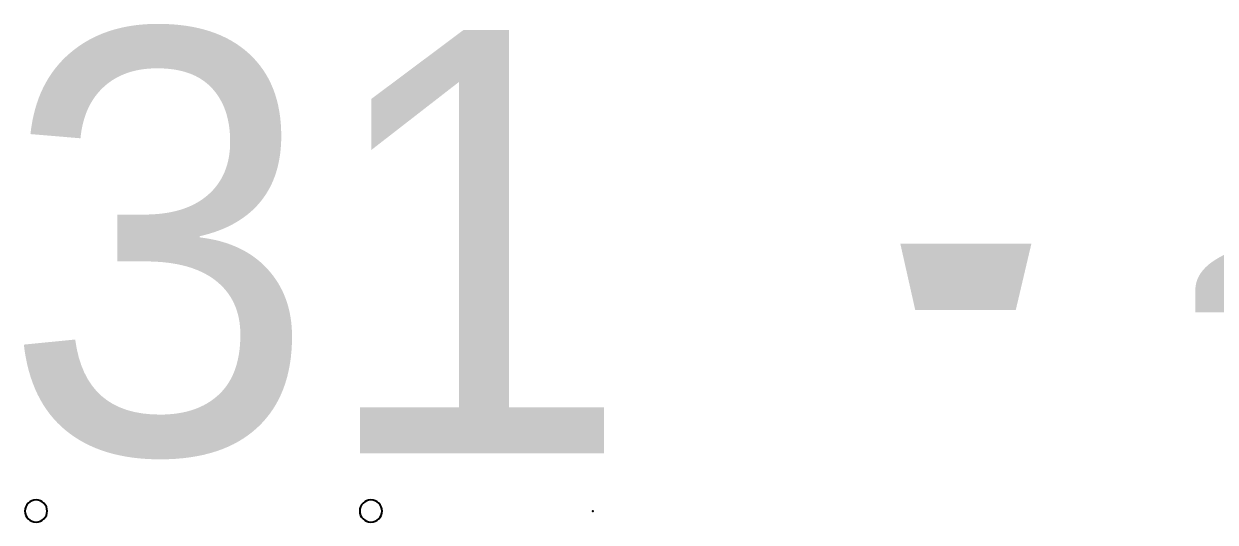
# Model space of a CAD drawing. Extents: x 204392 to 206166, y 706239 to 707835.
# Drawn here: x 204756.14 to 204784.31, y 707722.86 to 707734.63 of the extents above; entities that cross this region are included whole.
import ezdxf
from ezdxf.enums import TextEntityAlignment as Align

# ---------------------------------------------------------------- set-up
doc = ezdxf.new("R2010")
doc.units = 0
doc.header["$LTSCALE"] = 7
doc.header["$MEASUREMENT"] = 0
for name, color, linetype in [('DRWT001', 2, 'Continuous'), ('FNCP001', 2, 'Continuous'), ('KOTERET', 1, 'Continuous')]:
    doc.layers.add(name, color=color, linetype=linetype)
doc.styles.add('HEBTXT', font='HEBTXT.shx')
doc.styles.add('miryam', font='mirym.shx')

# ---------------------------------------------------------------- blocks, each defined once
blk = doc.blocks.new('elips')
at = {"layer": 'KOTERET', "color": 1, "linetype": 'Continuous'}
for centre, start, end in [((183483.766, 676906.891), 90, 180), ((183483.766, 676906.891), 0, 90), ((183487.724, 676906.891), 90, 180), ((183487.724, 676906.891), 0, 90), ((183483.766, 676906.891), 180, 270), ((183483.766, 676906.891), 270, 0), ((183487.724, 676906.891), 180, 270), ((183487.724, 676906.891), 270, 0)]:
    blk.add_arc(centre, 0.132, start, end, dxfattribs=at)
at = {"layer": 'KOTERET', "color": 1}
blk.add_point((183490.347, 676906.891), dxfattribs=at)
at = {"color": 2, "style": 'HEBTXT', "width": 1.294851}
blk.add_text("'‘", height=2.5, dxfattribs=at).set_placement((183493.105, 676907.551), (183500.231, 676907.551), align=Align.FIT)

msp = doc.modelspace()

# ---------------------------------------------------------------- block references
at = {"layer": 'FNCP001', "xscale": 2, "yscale": 2, "zscale": 2}
msp.add_blockref('elips', (-162211.1, -646090.662), dxfattribs=at)

# ---------------------------------------------------------------- texts
at = {"layer": 'DRWT001', "color": 2, "style": 'miryam'}
msp.add_text('31', height=10, dxfattribs=at).set_placement((204770.508, 707724.483), align=Align.RIGHT)

doc.saveas('drawing.dxf')
